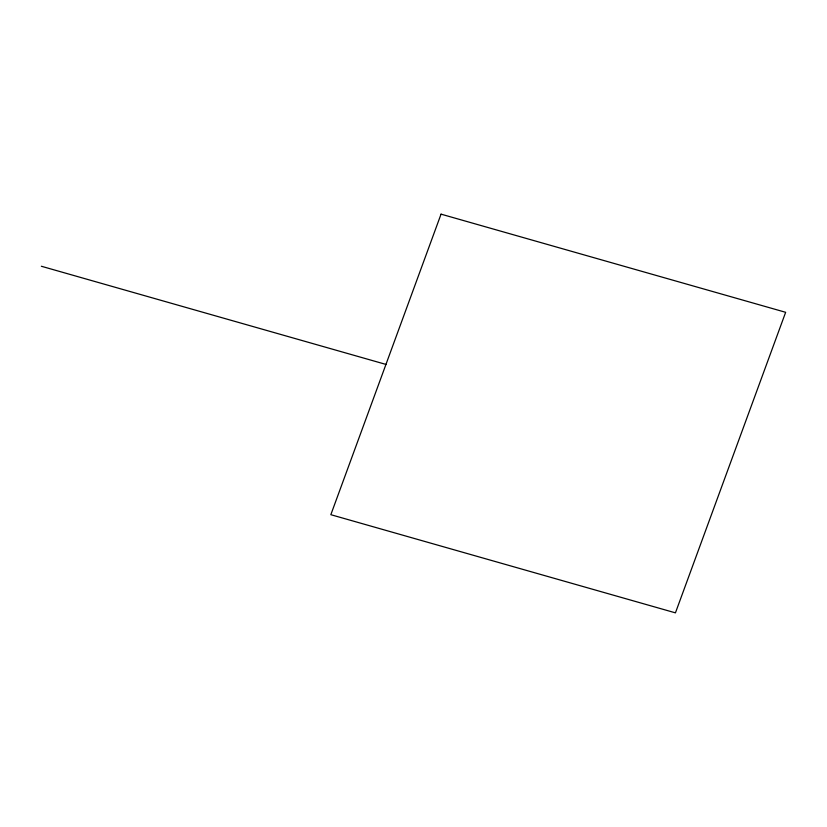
<?xml version="1.0" encoding="UTF-8"?>
<svg xmlns="http://www.w3.org/2000/svg" width="827" height="827" viewBox="0 0 827 827"><rect width="100%" height="100%" fill="white"/><g stroke="black" fill="none" stroke-linecap="round" stroke-linejoin="round"><path stroke-width="1.24" d="M41.35 266.253L385.951 364.418M441.049 214.152L330.841 514.694L675.442 612.848L785.65 312.306L441.049 214.152"/></g></svg>
